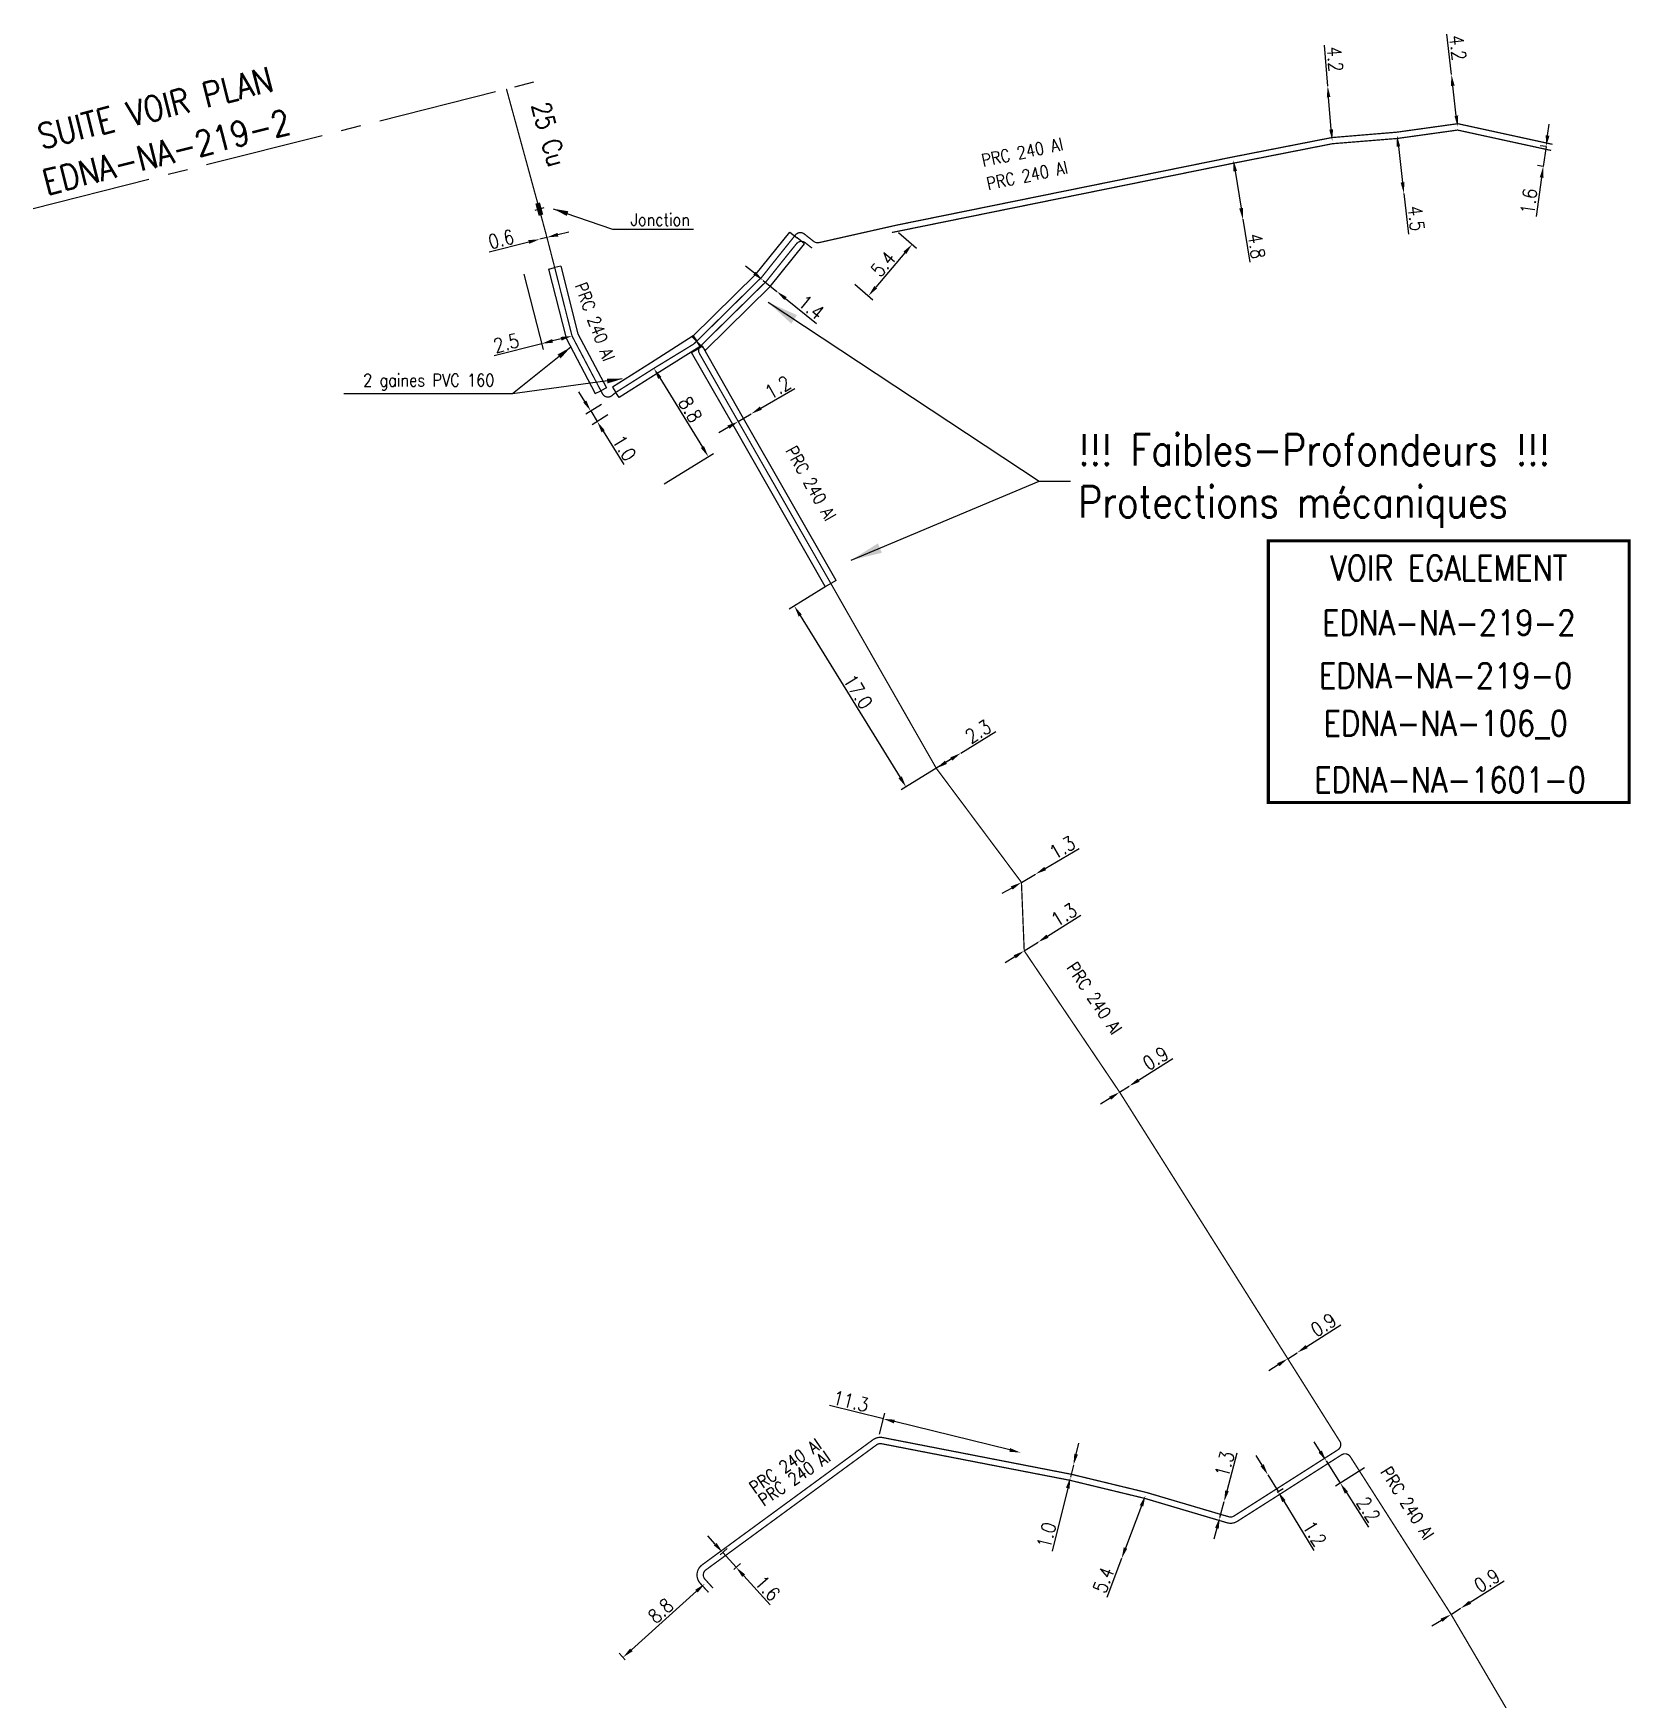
# Model space of a CAD drawing. Header units: millimetres. Extents: x 184513 to 185000, y 128010 to 129000.
# Drawn here: x 184687.2 to 184816, y 128228.6 to 128361.8 of the extents above; entities that cross this region are included whole.
import ezdxf
from ezdxf.enums import TextEntityAlignment as Align

# ---------------------------------------------------------------- set-up
doc = ezdxf.new("R2010")
doc.units = ezdxf.units.MM
doc.header["$PDMODE"] = 34
doc.linetypes.add('CENTER2', pattern=[28.575, 19.05, -3.175, 3.175, -3.175])
doc.layers.get('0').update_dxf_attribs({"linetype": 'CONTINUOUS'})
doc.layers.get('DEFPOINTS').update_dxf_attribs({"linetype": 'CONTINUOUS'})
for name, color, linetype in [('M_120', 5, 'M_ST_13'), ('M_300', 7, 'CONTINUOUS'), ('M_400', 7, 'CONTINUOUS'), ('M_420', 7, 'CONTINUOUS'), ('M_930', 7, 'CONTINUOUS')]:
    doc.layers.add(name, color=color, linetype=linetype)
doc.styles.get("Standard").update_dxf_attribs({"font": 'romans.shx', "width": 0.85})
doc.linetypes.add('M_ST_13', pattern='A,5,-0.3,["oo",Standard,S=1.5,R=0,X=0,Y=-0.5],-3', length=8.3)
doc.dimstyles.get("Standard").update_dxf_attribs({"dimtxt": 1.5, "dimasz": 1.2, "dimexe": 0.625, "dimexo": 0.625, "dimgap": 0.25, "dimtad": 1, "dimdec": 1, "dimzin": 0, "dimdsep": 46, "dimtxsty": 'Standard', "dimcen": -0.5, "dimadec": 0, "dimazin": 0, "dimtfac": 1, "dimtdec": 1, "dimtmove": 0, "dimatfit": 3, "dimfxl": 0, "dimtolj": 1, "dimtzin": 0, "dimarcsym": 0})

# ---------------------------------------------------------------- blocks, each defined once
blk = doc.blocks.new('*D66')
at = {"layer": 'DEFPOINTS', "color": 0, "linetype": 'Continuous', "transparency": 16777216}
for p in [(184800.53, 128235.43), (184801.29, 128235.91), (184801.29, 128235.91)]:
    blk.add_point(p, dxfattribs=at)
at = {"layer": 'M_120', "color": 0, "linetype": 'Continuous', "lineweight": -2, "transparency": 16777216}
for p, q in [((184802.05, 128236.39), (184804.78, 128238.12)), ((184799.76, 128234.95), (184799, 128234.48)), ((184800.53, 128235.43), (184801.29, 128235.91))]:
    blk.add_line(p, q, dxfattribs=at)
at = {"layer": 'M_120', "color": 0, "linetype": 'Continuous', "transparency": 16777216}
for points in [[(184801.97, 128236.52), (184802.13, 128236.27), (184801.29, 128235.91)], [(184799.68, 128235.08), (184799.84, 128234.83), (184800.53, 128235.43)]]:
    blk.add_solid(points, dxfattribs=at)
at = {"layer": 'M_120', "color": 0, "linetype": 'Continuous', "transparency": 16777216, "insert": (184803.4, 128238.13), "char_height": 1.125, "attachment_point": 5, "rotation": 32.2085}
blk.add_mtext('\\A1;0.9', dxfattribs=at)
blk = doc.blocks.new('*D67')
at = {"layer": 'DEFPOINTS', "color": 0, "linetype": 'Continuous', "transparency": 16777216}
for p in [(184790.55, 128247.69), (184794, 128247.4), (184791.68, 128245.92)]:
    blk.add_point(p, dxfattribs=at)
at = {"layer": 'M_120', "color": 0, "linetype": 'Continuous', "lineweight": -2, "transparency": 16777216}
for p, q in [((184790.07, 128248.45), (184789.59, 128249.21)), ((184790.55, 128247.69), (184791.68, 128245.92)), ((184793.6, 128247.15), (184791.29, 128245.67)), ((184792.17, 128245.17), (184793.93, 128242.4))]:
    blk.add_line(p, q, dxfattribs=at)
at = {"layer": 'M_120', "color": 0, "linetype": 'Continuous', "transparency": 16777216}
for points in [[(184790.2, 128248.53), (184789.94, 128248.37), (184790.55, 128247.69)], [(184792.29, 128245.25), (184792.04, 128245.08), (184791.68, 128245.92)]]:
    blk.add_solid(points, dxfattribs=at)
at = {"layer": 'M_120', "color": 0, "linetype": 'Continuous', "transparency": 16777216, "insert": (184793.92, 128243.81), "char_height": 1.125, "attachment_point": 5, "rotation": 302.5329}
blk.add_mtext('\\A1;2.2', dxfattribs=at)
blk = doc.blocks.new('*D68')
at = {"layer": 'DEFPOINTS', "color": 0, "linetype": 'Continuous', "transparency": 16777216}
for p in [(184788.23, 128256.35), (184788.23, 128256.35), (184787.48, 128255.87)]:
    blk.add_point(p, dxfattribs=at)
at = {"layer": 'M_120', "color": 0, "linetype": 'Continuous', "lineweight": -2, "transparency": 16777216}
for p, q in [((184788.99, 128256.84), (184791.72, 128258.58)), ((184787.48, 128255.87), (184788.23, 128256.35)), ((184786.72, 128255.39), (184785.96, 128254.9))]:
    blk.add_line(p, q, dxfattribs=at)
at = {"layer": 'M_120', "color": 0, "linetype": 'Continuous', "transparency": 16777216}
for points in [[(184788.91, 128256.96), (184789.07, 128256.71), (184788.23, 128256.35)], [(184786.64, 128255.51), (184786.8, 128255.26), (184787.48, 128255.87)]]:
    blk.add_solid(points, dxfattribs=at)
at = {"layer": 'M_120', "color": 0, "linetype": 'Continuous', "transparency": 16777216, "insert": (184790.33, 128258.58), "char_height": 1.125, "attachment_point": 5, "rotation": 32.5236}
blk.add_mtext('\\A1;0.9', dxfattribs=at)
blk = doc.blocks.new('*D69')
at = {"layer": 'DEFPOINTS', "color": 0, "linetype": 'Continuous', "transparency": 16777216}
for p in [(184774.8, 128277.66), (184774.8, 128277.66), (184774.04, 128277.18)]:
    blk.add_point(p, dxfattribs=at)
at = {"layer": 'M_120', "color": 0, "linetype": 'Continuous', "lineweight": -2, "transparency": 16777216}
for p, q in [((184775.56, 128278.14), (184778.29, 128279.86)), ((184774.04, 128277.18), (184774.8, 128277.66)), ((184773.28, 128276.69), (184772.52, 128276.21))]:
    blk.add_line(p, q, dxfattribs=at)
at = {"layer": 'M_120', "color": 0, "linetype": 'Continuous', "transparency": 16777216}
for points in [[(184775.48, 128278.26), (184775.64, 128278.01), (184774.8, 128277.66)], [(184773.2, 128276.82), (184773.36, 128276.57), (184774.04, 128277.18)]]:
    blk.add_solid(points, dxfattribs=at)
at = {"layer": 'M_120', "color": 0, "linetype": 'Continuous', "transparency": 16777216, "insert": (184776.91, 128279.88), "char_height": 1.125, "attachment_point": 5, "rotation": 32.3046}
blk.add_mtext('\\A1;0.9', dxfattribs=at)
blk = doc.blocks.new('*D70')
at = {"layer": 'DEFPOINTS', "color": 0, "linetype": 'Continuous', "transparency": 16777216}
for p in [(184766.42, 128288.48), (184767.52, 128289.17), (184767.52, 128289.17)]:
    blk.add_point(p, dxfattribs=at)
at = {"layer": 'M_120', "color": 0, "linetype": 'Continuous', "lineweight": -2, "transparency": 16777216}
for p, q in [((184768.28, 128289.65), (184770.94, 128291.32)), ((184766.42, 128288.48), (184767.52, 128289.17)), ((184765.66, 128288), (184764.89, 128287.52))]:
    blk.add_line(p, q, dxfattribs=at)
at = {"layer": 'M_120', "color": 0, "linetype": 'Continuous', "transparency": 16777216}
for points in [[(184768.2, 128289.78), (184768.36, 128289.52), (184767.52, 128289.17)], [(184765.58, 128288.13), (184765.74, 128287.87), (184766.42, 128288.48)]]:
    blk.add_solid(points, dxfattribs=at)
at = {"layer": 'M_120', "color": 0, "linetype": 'Continuous', "transparency": 16777216, "insert": (184769.59, 128291.36), "char_height": 1.125, "attachment_point": 5, "rotation": 32.1579}
blk.add_mtext('\\A1;1.3', dxfattribs=at)
blk = doc.blocks.new('*D71')
at = {"layer": 'DEFPOINTS', "color": 0, "linetype": 'Continuous', "transparency": 16777216}
for p in [(184766.19, 128293.95), (184767.32, 128294.61), (184767.32, 128294.61)]:
    blk.add_point(p, dxfattribs=at)
at = {"layer": 'M_120', "color": 0, "linetype": 'Continuous', "lineweight": -2, "transparency": 16777216}
for p, q in [((184768.09, 128295.06), (184770.81, 128296.65)), ((184765.42, 128293.5), (184764.64, 128293.05)), ((184766.19, 128293.95), (184767.32, 128294.61))]:
    blk.add_line(p, q, dxfattribs=at)
at = {"layer": 'M_120', "color": 0, "linetype": 'Continuous', "transparency": 16777216}
for points in [[(184768.02, 128295.19), (184768.17, 128294.93), (184767.32, 128294.61)], [(184765.34, 128293.63), (184765.49, 128293.37), (184766.19, 128293.95)]]:
    blk.add_solid(points, dxfattribs=at)
at = {"layer": 'M_120', "color": 0, "linetype": 'Continuous', "transparency": 16777216, "insert": (184769.46, 128296.73), "char_height": 1.125, "attachment_point": 5, "rotation": 30.2706}
blk.add_mtext('\\A1;1.3', dxfattribs=at)
blk = doc.blocks.new('*D72')
at = {"layer": 'DEFPOINTS', "color": 0, "linetype": 'Continuous', "transparency": 16777216}
for p in [(184761.35, 128304.29), (184761.35, 128304.29), (184759.39, 128303.07)]:
    blk.add_point(p, dxfattribs=at)
at = {"layer": 'M_120', "color": 0, "linetype": 'Continuous', "lineweight": -2, "transparency": 16777216}
for p, q in [((184761.35, 128304.29), (184764.14, 128306.01)), ((184760.16, 128303.55), (184760.58, 128303.81))]:
    blk.add_line(p, q, dxfattribs=at)
at = {"layer": 'M_120', "color": 0, "linetype": 'Continuous', "transparency": 16777216}
for points in [[(184760.51, 128303.94), (184760.66, 128303.68), (184761.35, 128304.29)], [(184760.08, 128303.68), (184760.24, 128303.42), (184759.39, 128303.07)]]:
    blk.add_solid(points, dxfattribs=at)
at = {"layer": 'M_120', "color": 0, "linetype": 'Continuous', "transparency": 16777216, "insert": (184762.73, 128306.02), "char_height": 1.125, "attachment_point": 5, "rotation": 31.7782}
blk.add_mtext('\\A1;2.3', dxfattribs=at)
blk = doc.blocks.new('*D74')
at = {"layer": 'DEFPOINTS', "color": 0, "linetype": 'Continuous', "transparency": 16777216}
for p in [(184727.69, 128345.37), (184727.69, 128345.37), (184728.27, 128345.52)]:
    blk.add_point(p, dxfattribs=at)
at = {"layer": 'M_120', "color": 0, "linetype": 'Continuous', "lineweight": -2, "transparency": 16777216}
for p, q in [((184728.27, 128345.52), (184727.69, 128345.37)), ((184729.15, 128345.74), (184730.02, 128345.96)), ((184726.82, 128345.15), (184723.64, 128344.35))]:
    blk.add_line(p, q, dxfattribs=at)
at = {"layer": 'M_120', "color": 0, "linetype": 'Continuous', "transparency": 16777216}
for points in [[(184726.78, 128345.3), (184726.86, 128345.01), (184727.69, 128345.37)], [(184729.11, 128345.88), (184729.18, 128345.59), (184728.27, 128345.52)]]:
    blk.add_solid(points, dxfattribs=at)
at = {"layer": 'M_120', "color": 0, "linetype": 'Continuous', "transparency": 16777216, "insert": (184724.61, 128345.37), "char_height": 1.125, "attachment_point": 5, "rotation": 14.1694}
blk.add_mtext('\\A1;0.6', dxfattribs=at)
blk = doc.blocks.new('*D75')
at = {"layer": 'DEFPOINTS', "color": 0, "linetype": 'Continuous', "transparency": 16777216}
for p in [(184733.02, 128332.41), (184732.29, 128330.79), (184733.55, 128331.56)]:
    blk.add_point(p, dxfattribs=at)
at = {"layer": 'M_120', "color": 0, "linetype": 'Continuous', "lineweight": -2, "transparency": 16777216}
for p, q in [((184731.29, 128332.41), (184730.82, 128333.17)), ((184732.63, 128332.17), (184731.37, 128331.39)), ((184731.77, 128331.64), (184732.29, 128330.79)), ((184733.15, 128331.32), (184731.89, 128330.54)), ((184732.76, 128330.02), (184734.41, 128327.35))]:
    blk.add_line(p, q, dxfattribs=at)
at = {"layer": 'M_120', "color": 0, "linetype": 'Continuous', "transparency": 16777216}
for points in [[(184731.42, 128332.48), (184731.17, 128332.33), (184731.77, 128331.64)], [(184732.89, 128330.1), (184732.63, 128329.94), (184732.29, 128330.79)]]:
    blk.add_solid(points, dxfattribs=at)
at = {"layer": 'M_120', "color": 0, "linetype": 'Continuous', "transparency": 16777216, "insert": (184734.46, 128328.69), "char_height": 1.125, "attachment_point": 5, "rotation": 301.6293}
blk.add_mtext('\\A1;1.0', dxfattribs=at)
blk = doc.blocks.new('*D76')
at = {"layer": 'DEFPOINTS', "color": 0, "linetype": 'Continuous', "transparency": 16777216}
for p in [(184736.82, 128335.05), (184741.17, 128327.99), (184737.24, 128325.57)]:
    blk.add_point(p, dxfattribs=at)
at = {"layer": 'M_120', "color": 0, "linetype": 'Continuous', "lineweight": -2, "transparency": 16777216}
for p, q in [((184737.29, 128334.29), (184740.69, 128328.76)), ((184737.64, 128325.82), (184741.57, 128328.24))]:
    blk.add_line(p, q, dxfattribs=at)
at = {"layer": 'M_120', "color": 0, "linetype": 'Continuous', "transparency": 16777216}
for points in [[(184737.42, 128334.36), (184737.16, 128334.21), (184736.82, 128335.05)], [(184740.82, 128328.84), (184740.57, 128328.68), (184741.17, 128327.99)]]:
    blk.add_solid(points, dxfattribs=at)
at = {"layer": 'M_120', "color": 0, "linetype": 'Continuous', "transparency": 16777216, "insert": (184739.73, 128331.75), "char_height": 1.125, "attachment_point": 5, "rotation": 301.6293}
blk.add_mtext('\\A1;8.8', dxfattribs=at)
blk = doc.blocks.new('*D77')
at = {"layer": 'DEFPOINTS', "color": 0, "linetype": 'Continuous', "transparency": 16777216}
for p in [(184745.55, 128342.08), (184746.64, 128341.2), (184746.64, 128341.2)]:
    blk.add_point(p, dxfattribs=at)
at = {"layer": 'M_120', "color": 0, "linetype": 'Continuous', "lineweight": -2, "transparency": 16777216}
for p, q in [((184744.85, 128342.65), (184744.15, 128343.22)), ((184745.55, 128342.08), (184746.64, 128341.2)), ((184747.33, 128340.63), (184749.81, 128338.63))]:
    blk.add_line(p, q, dxfattribs=at)
at = {"layer": 'M_120', "color": 0, "linetype": 'Continuous', "transparency": 16777216}
for points in [[(184744.95, 128342.77), (184744.76, 128342.54), (184745.55, 128342.08)], [(184747.43, 128340.75), (184747.24, 128340.52), (184746.64, 128341.2)]]:
    blk.add_solid(points, dxfattribs=at)
at = {"layer": 'M_120', "color": 0, "linetype": 'Continuous', "transparency": 16777216, "insert": (184749.39, 128339.93), "char_height": 1.125, "attachment_point": 5, "rotation": 320.9244}
blk.add_mtext('\\A1;1.4', dxfattribs=at)
blk = doc.blocks.new('*D78')
at = {"layer": 'DEFPOINTS', "color": 0, "linetype": 'Continuous', "transparency": 16777216}
for p in [(184726.31, 128343.04), (184730.28, 128337.64), (184727.85, 128337.02)]:
    blk.add_point(p, dxfattribs=at)
at = {"layer": 'M_120', "color": 0, "linetype": 'Continuous', "lineweight": -2, "transparency": 16777216}
for p, q in [((184726.42, 128342.58), (184727.97, 128336.56)), ((184729.4, 128337.42), (184728.72, 128337.24)), ((184727.85, 128337.02), (184724.05, 128336.05))]:
    blk.add_line(p, q, dxfattribs=at)
at = {"layer": 'M_120', "color": 0, "linetype": 'Continuous', "transparency": 16777216}
for points in [[(184728.68, 128337.39), (184728.76, 128337.1), (184727.85, 128337.02)], [(184729.37, 128337.56), (184729.44, 128337.27), (184730.28, 128337.64)]]:
    blk.add_solid(points, dxfattribs=at)
at = {"layer": 'M_120', "color": 0, "linetype": 'Continuous', "transparency": 16777216, "insert": (184725.02, 128337.07), "char_height": 1.125, "attachment_point": 5, "rotation": 14.3702}
blk.add_mtext('\\A1;2.5', dxfattribs=at)
blk = doc.blocks.new('*D79')
at = {"layer": 'DEFPOINTS', "color": 0, "linetype": 'Continuous', "transparency": 16777216}
for p in [(184750.96, 128317.85), (184761.35, 128304.29), (184756.97, 128301.58)]:
    blk.add_point(p, dxfattribs=at)
at = {"layer": 'M_120', "color": 0, "linetype": 'Continuous', "lineweight": -2, "transparency": 16777216}
for p, q in [((184750.56, 128317.6), (184747.64, 128315.8)), ((184748.51, 128315.28), (184756.5, 128302.35)), ((184760.95, 128304.04), (184756.57, 128301.34))]:
    blk.add_line(p, q, dxfattribs=at)
at = {"layer": 'M_120', "color": 0, "linetype": 'Continuous', "transparency": 16777216}
for points in [[(184748.64, 128315.36), (184748.39, 128315.2), (184748.04, 128316.05)], [(184756.63, 128302.43), (184756.37, 128302.27), (184756.97, 128301.58)]]:
    blk.add_solid(points, dxfattribs=at)
at = {"layer": 'M_120', "color": 0, "linetype": 'Continuous', "transparency": 16777216, "insert": (184753.14, 128309.21), "char_height": 1.125, "attachment_point": 5, "rotation": 301.6856}
blk.add_mtext('\\A1;17.0', dxfattribs=at)
blk = doc.blocks.new('*D80')
at = {"layer": 'DEFPOINTS', "color": 0, "linetype": 'Continuous', "transparency": 16777216}
for p in [(184782.39, 128244.44), (184782.39, 128244.44), (184782.05, 128243.18)]:
    blk.add_point(p, dxfattribs=at)
at = {"layer": 'M_120', "color": 0, "linetype": 'Continuous', "lineweight": -2, "transparency": 16777216}
for p, q in [((184782.63, 128245.3), (184783.44, 128248.34)), ((184782.05, 128243.18), (184782.39, 128244.44)), ((184781.82, 128242.31), (184781.58, 128241.44))]:
    blk.add_line(p, q, dxfattribs=at)
at = {"layer": 'M_120', "color": 0, "linetype": 'Continuous', "transparency": 16777216}
for points in [[(184782.48, 128245.34), (184782.77, 128245.27), (184782.39, 128244.44)], [(184781.67, 128242.35), (184781.96, 128242.27), (184782.05, 128243.18)]]:
    blk.add_solid(points, dxfattribs=at)
at = {"layer": 'M_120', "color": 0, "linetype": 'Continuous', "transparency": 16777216, "insert": (184782.43, 128247.45), "char_height": 1.125, "attachment_point": 5, "rotation": 74.8894}
blk.add_mtext('\\A1;1.3', dxfattribs=at)
blk = doc.blocks.new('*D81')
at = {"layer": 'DEFPOINTS', "color": 0, "linetype": 'Continuous', "transparency": 16777216}
for p in [(184785.89, 128246.58), (184785.89, 128246.58), (184786.22, 128244.95)]:
    blk.add_point(p, dxfattribs=at)
at = {"layer": 'M_120', "color": 0, "linetype": 'Continuous', "lineweight": -2, "transparency": 16777216}
for p, q in [((184785.43, 128247.35), (184784.96, 128248.12)), ((184785.89, 128246.58), (184786.7, 128245.25)), ((184786.62, 128245.2), (184787.11, 128245.49)), ((184787.17, 128244.48), (184789.56, 128240.54))]:
    blk.add_line(p, q, dxfattribs=at)
at = {"layer": 'M_120', "color": 0, "linetype": 'Continuous', "transparency": 16777216}
for points in [[(184785.56, 128247.43), (184785.3, 128247.27), (184785.89, 128246.58)], [(184787.3, 128244.56), (184787.04, 128244.4), (184786.7, 128245.25)]]:
    blk.add_solid(points, dxfattribs=at)
at = {"layer": 'M_120', "color": 0, "linetype": 'Continuous', "transparency": 16777216, "insert": (184789.62, 128241.89), "char_height": 1.125, "attachment_point": 5, "rotation": 301.2368}
blk.add_mtext('\\A1;1.2', dxfattribs=at)
blk = doc.blocks.new('*D82')
at = {"layer": 'DEFPOINTS', "color": 0, "linetype": 'Continuous', "transparency": 16777216}
for p in [(184776.11, 128244.94), (184774.2, 128239.89), (184774.2, 128239.89)]:
    blk.add_point(p, dxfattribs=at)
at = {"layer": 'M_120', "color": 0, "linetype": 'Continuous', "lineweight": -2, "transparency": 16777216}
for p, q in [((184775.79, 128244.1), (184774.51, 128240.73)), ((184774.2, 128239.89), (184773.02, 128236.78))]:
    blk.add_line(p, q, dxfattribs=at)
at = {"layer": 'M_120', "color": 0, "linetype": 'Continuous', "transparency": 16777216}
for points in [[(184775.65, 128244.15), (184775.93, 128244.05), (184776.11, 128244.94)], [(184774.37, 128240.78), (184774.65, 128240.68), (184774.2, 128239.89)]]:
    blk.add_solid(points, dxfattribs=at)
at = {"layer": 'M_120', "color": 0, "linetype": 'Continuous', "transparency": 16777216, "insert": (184772.75, 128238.18), "char_height": 1.125, "attachment_point": 5, "rotation": 69.2943}
blk.add_mtext('\\A1;5.4', dxfattribs=at)
blk = doc.blocks.new('*D83')
at = {"layer": 'DEFPOINTS', "color": 0, "linetype": 'Continuous', "transparency": 16777216}
for p in [(184770.35, 128247.36), (184770.35, 128247.36), (184770.11, 128246.39)]:
    blk.add_point(p, dxfattribs=at)
at = {"layer": 'M_120', "color": 0, "linetype": 'Continuous', "lineweight": -2, "transparency": 16777216}
for p, q in [((184770.56, 128248.23), (184770.78, 128249.11)), ((184770.35, 128247.36), (184770.11, 128246.39)), ((184769.9, 128245.52), (184768.66, 128240.49))]:
    blk.add_line(p, q, dxfattribs=at)
at = {"layer": 'M_120', "color": 0, "linetype": 'Continuous', "transparency": 16777216}
for points in [[(184770.42, 128248.27), (184770.71, 128248.2), (184770.35, 128247.36)], [(184769.75, 128245.55), (184770.04, 128245.48), (184770.11, 128246.39)]]:
    blk.add_solid(points, dxfattribs=at)
at = {"layer": 'M_120', "color": 0, "linetype": 'Continuous', "transparency": 16777216, "insert": (184768.2, 128241.76), "char_height": 1.125, "attachment_point": 5, "rotation": 76.1674}
blk.add_mtext('\\A1;1.0', dxfattribs=at)
blk = doc.blocks.new('*D84')
at = {"layer": 'DEFPOINTS', "color": 0, "linetype": 'Continuous', "transparency": 16777216}
for p in [(184754.75, 128249.38), (184766.13, 128248.36), (184766.13, 128248.36)]:
    blk.add_point(p, dxfattribs=at)
at = {"layer": 'M_120', "color": 0, "linetype": 'Continuous', "lineweight": -2, "transparency": 16777216}
for p, q in [((184755.16, 128251.06), (184750.85, 128252.12)), ((184754.86, 128249.84), (184755.27, 128251.52)), ((184765.26, 128248.57), (184756.04, 128250.84))]:
    blk.add_line(p, q, dxfattribs=at)
at = {"layer": 'M_120', "color": 0, "linetype": 'Continuous', "transparency": 16777216}
for points in [[(184756.07, 128250.99), (184756, 128250.7), (184755.16, 128251.06)], [(184765.29, 128248.72), (184765.22, 128248.43), (184766.13, 128248.36)]]:
    blk.add_solid(points, dxfattribs=at)
at = {"layer": 'M_120', "color": 0, "linetype": 'Continuous', "transparency": 16777216, "insert": (184752.56, 128252.47), "char_height": 1.125, "attachment_point": 5, "rotation": 346.1518}
blk.add_mtext('\\A1;11.3', dxfattribs=at)
blk = doc.blocks.new('*D85')
at = {"layer": 'DEFPOINTS', "color": 0, "linetype": 'Continuous', "transparency": 16777216}
for p in [(184740.89, 128237.88), (184734.35, 128231.99), (184734.83, 128231.46)]:
    blk.add_point(p, dxfattribs=at)
at = {"layer": 'M_120', "color": 0, "linetype": 'Continuous', "lineweight": -2, "transparency": 16777216}
for p, q in [((184740.22, 128237.28), (184735.02, 128232.59)), ((184734.52, 128231.8), (184734.04, 128232.33))]:
    blk.add_line(p, q, dxfattribs=at)
at = {"layer": 'M_120', "color": 0, "linetype": 'Continuous', "transparency": 16777216}
for points in [[(184740.12, 128237.39), (184740.32, 128237.17), (184740.89, 128237.88)], [(184734.92, 128232.7), (184735.12, 128232.48), (184734.35, 128231.99)]]:
    blk.add_solid(points, dxfattribs=at)
at = {"layer": 'M_120', "color": 0, "linetype": 'Continuous', "transparency": 16777216, "insert": (184737.36, 128235.71), "char_height": 1.125, "attachment_point": 5, "rotation": 42.067}
blk.add_mtext('\\A1;8.8', dxfattribs=at)
blk = doc.blocks.new('*D86')
at = {"layer": 'DEFPOINTS', "color": 0, "linetype": 'Continuous', "transparency": 16777216}
for p in [(184800.56, 128358.53), (184800.56, 128358.53), (184801.06, 128354.36)]:
    blk.add_point(p, dxfattribs=at)
at = {"layer": 'M_120', "color": 0, "linetype": 'Continuous', "lineweight": -2, "transparency": 16777216}
for p, q in [((184800.56, 128358.53), (184800.18, 128361.78)), ((184800.95, 128355.25), (184800.67, 128357.63))]:
    blk.add_line(p, q, dxfattribs=at)
at = {"layer": 'M_120', "color": 0, "linetype": 'Continuous', "transparency": 16777216}
for points in [[(184800.82, 128357.65), (184800.52, 128357.62), (184800.56, 128358.53)], [(184801.1, 128355.27), (184800.8, 128355.23), (184801.06, 128354.36)]]:
    blk.add_solid(points, dxfattribs=at)
at = {"layer": 'M_120', "color": 0, "linetype": 'Continuous', "transparency": 16777216, "insert": (184801.06, 128360.69), "char_height": 1.125, "attachment_point": 5, "rotation": 276.7343}
blk.add_mtext('\\A1;4.2', dxfattribs=at)
blk = doc.blocks.new('*D87')
at = {"layer": 'DEFPOINTS', "color": 0, "linetype": 'Continuous', "transparency": 16777216}
for p in [(184796.21, 128353.68), (184796.76, 128349.03), (184796.76, 128349.03)]:
    blk.add_point(p, dxfattribs=at)
at = {"layer": 'M_120', "color": 0, "linetype": 'Continuous', "lineweight": -2, "transparency": 16777216}
for p, q in [((184796.32, 128352.79), (184796.65, 128349.92)), ((184796.76, 128349.03), (184797.14, 128345.77))]:
    blk.add_line(p, q, dxfattribs=at)
at = {"layer": 'M_120', "color": 0, "linetype": 'Continuous', "transparency": 16777216}
for points in [[(184796.46, 128352.8), (184796.17, 128352.77), (184796.21, 128353.68)], [(184796.8, 128349.94), (184796.5, 128349.9), (184796.76, 128349.03)]]:
    blk.add_solid(points, dxfattribs=at)
at = {"layer": 'M_120', "color": 0, "linetype": 'Continuous', "transparency": 16777216, "insert": (184797.75, 128347.04), "char_height": 1.125, "attachment_point": 5, "rotation": 276.7343}
blk.add_mtext('\\A1;4.5', dxfattribs=at)
blk = doc.blocks.new('*D88')
at = {"layer": 'DEFPOINTS', "color": 0, "linetype": 'Continuous', "transparency": 16777216}
for p in [(184783.13, 128351.7), (184783.89, 128346.97), (184783.89, 128346.97)]:
    blk.add_point(p, dxfattribs=at)
at = {"layer": 'M_120', "color": 0, "linetype": 'Continuous', "lineweight": -2, "transparency": 16777216}
for p, q in [((184783.27, 128350.82), (184783.75, 128347.85)), ((184783.89, 128346.97), (184784.44, 128343.53))]:
    blk.add_line(p, q, dxfattribs=at)
at = {"layer": 'M_120', "color": 0, "linetype": 'Continuous', "transparency": 16777216}
for points in [[(184783.42, 128350.84), (184783.13, 128350.79), (184783.13, 128351.7)], [(184783.9, 128347.88), (184783.6, 128347.83), (184783.89, 128346.97)]]:
    blk.add_solid(points, dxfattribs=at)
at = {"layer": 'M_120', "color": 0, "linetype": 'Continuous', "transparency": 16777216, "insert": (184784.99, 128344.82), "char_height": 1.125, "attachment_point": 5, "rotation": 279.1074}
blk.add_mtext('\\A1;4.8', dxfattribs=at)
blk = doc.blocks.new('*D89')
at = {"layer": 'DEFPOINTS', "color": 0, "linetype": 'Continuous', "transparency": 16777216}
for p in [(184790.67, 128357.62), (184790.67, 128357.62), (184791.03, 128353.25)]:
    blk.add_point(p, dxfattribs=at)
at = {"layer": 'M_120', "color": 0, "linetype": 'Continuous', "lineweight": -2, "transparency": 16777216}
for p, q in [((184790.67, 128357.62), (184790.41, 128360.89)), ((184790.95, 128354.15), (184790.74, 128356.73))]:
    blk.add_line(p, q, dxfattribs=at)
at = {"layer": 'M_120', "color": 0, "linetype": 'Continuous', "transparency": 16777216}
for points in [[(184790.89, 128356.74), (184790.6, 128356.72), (184790.67, 128357.62)], [(184791.1, 128354.16), (184790.8, 128354.14), (184791.03, 128353.25)]]:
    blk.add_solid(points, dxfattribs=at)
at = {"layer": 'M_120', "color": 0, "linetype": 'Continuous', "transparency": 16777216, "insert": (184791.25, 128359.77), "char_height": 1.125, "attachment_point": 5, "rotation": 274.6408}
blk.add_mtext('\\A1;4.2', dxfattribs=at)
blk = doc.blocks.new('*D90')
at = {"layer": 'DEFPOINTS', "color": 0, "linetype": 'Continuous', "transparency": 16777216}
for p in [(184808.59, 128352.72), (184807.9, 128351.2), (184808.36, 128351.13)]:
    blk.add_point(p, dxfattribs=at)
at = {"layer": 'M_120', "color": 0, "linetype": 'Continuous', "lineweight": -2, "transparency": 16777216}
for p, q in [((184808.25, 128353.67), (184808.38, 128354.56)), ((184808.12, 128352.78), (184807.66, 128352.85)), ((184808.12, 128352.78), (184807.9, 128351.2)), ((184807.9, 128351.2), (184807.43, 128351.26)), ((184807.77, 128350.31), (184807.33, 128347.2))]:
    blk.add_line(p, q, dxfattribs=at)
at = {"layer": 'M_120', "color": 0, "linetype": 'Continuous', "transparency": 16777216}
for points in [[(184808.1, 128353.69), (184808.4, 128353.65), (184808.12, 128352.78)], [(184807.62, 128350.33), (184807.92, 128350.29), (184807.9, 128351.2)]]:
    blk.add_solid(points, dxfattribs=at)
at = {"layer": 'M_120', "color": 0, "linetype": 'Continuous', "transparency": 16777216, "insert": (184806.74, 128348.41), "char_height": 1.125, "attachment_point": 5, "rotation": 81.9063}
blk.add_mtext('\\A1;1.6', dxfattribs=at)
blk = doc.blocks.new('*D91')
at = {"layer": 'DEFPOINTS', "color": 0, "linetype": 'Continuous', "transparency": 16777216}
for p in [(184756, 128346.2), (184752.52, 128342.08), (184753.97, 128340.85)]:
    blk.add_point(p, dxfattribs=at)
at = {"layer": 'M_120', "color": 0, "linetype": 'Continuous', "lineweight": -2, "transparency": 16777216}
for p, q in [((184756.36, 128345.9), (184757.81, 128344.67)), ((184756.88, 128344.28), (184754.55, 128341.53)), ((184752.87, 128341.77), (184754.33, 128340.54))]:
    blk.add_line(p, q, dxfattribs=at)
at = {"layer": 'M_120', "color": 0, "linetype": 'Continuous', "transparency": 16777216}
for points in [[(184756.76, 128344.38), (184756.99, 128344.19), (184757.46, 128344.97)], [(184754.44, 128341.63), (184754.66, 128341.44), (184753.97, 128340.85)]]:
    blk.add_solid(points, dxfattribs=at)
at = {"layer": 'M_120', "color": 0, "linetype": 'Continuous', "transparency": 16777216, "insert": (184755.14, 128343.39), "char_height": 1.125, "attachment_point": 5, "rotation": 49.762}
blk.add_mtext('\\A1;5.4', dxfattribs=at)
blk = doc.blocks.new('*D92')
at = {"layer": 'DEFPOINTS', "color": 0, "linetype": 'Continuous', "transparency": 16777216}
for p in [(184741.78, 128239.88), (184743.39, 128239.19), (184742.85, 128238.69)]:
    blk.add_point(p, dxfattribs=at)
at = {"layer": 'M_120', "color": 0, "linetype": 'Continuous', "lineweight": -2, "transparency": 16777216}
for p, q in [((184741.72, 128241.04), (184741.12, 128241.71)), ((184742.12, 128240.19), (184742.67, 128240.69)), ((184742.32, 128240.37), (184743.39, 128239.19)), ((184743.2, 128239.01), (184743.74, 128239.5)), ((184744, 128238.52), (184746.1, 128236.18))]:
    blk.add_line(p, q, dxfattribs=at)
at = {"layer": 'M_120', "color": 0, "linetype": 'Continuous', "transparency": 16777216}
for points in [[(184741.83, 128241.14), (184741.61, 128240.94), (184742.32, 128240.37)], [(184744.11, 128238.62), (184743.88, 128238.42), (184743.39, 128239.19)]]:
    blk.add_solid(points, dxfattribs=at)
at = {"layer": 'M_120', "color": 0, "linetype": 'Continuous', "transparency": 16777216, "insert": (184745.91, 128237.52), "char_height": 1.125, "attachment_point": 5, "rotation": 312.067}
blk.add_mtext('\\A1;1.6', dxfattribs=at)
blk = doc.blocks.new('*D93')
at = {"layer": 'DEFPOINTS', "color": 0, "linetype": 'Continuous', "transparency": 16777216}
for p in [(184743.56, 128330.8), (184744.59, 128331.41), (184744.59, 128331.41)]:
    blk.add_point(p, dxfattribs=at)
at = {"layer": 'M_120', "color": 0, "linetype": 'Continuous', "lineweight": -2, "transparency": 16777216}
for p, q in [((184745.37, 128331.87), (184748.08, 128333.45)), ((184743.56, 128330.8), (184744.59, 128331.41)), ((184742.78, 128330.35), (184742, 128329.89))]:
    blk.add_line(p, q, dxfattribs=at)
at = {"layer": 'M_120', "color": 0, "linetype": 'Continuous', "transparency": 16777216}
for points in [[(184742.7, 128330.48), (184742.86, 128330.22), (184743.56, 128330.8)], [(184745.29, 128332), (184745.44, 128331.74), (184744.59, 128331.41)]]:
    blk.add_solid(points, dxfattribs=at)
at = {"layer": 'M_120', "color": 0, "linetype": 'Continuous', "transparency": 16777216, "insert": (184746.73, 128333.53), "char_height": 1.125, "attachment_point": 5, "rotation": 30.3562}
blk.add_mtext('\\A1;1.2', dxfattribs=at)
blk = doc.blocks.new('M_300_04')
at = {"color": 0, "linetype": 'Continuous'}
blk.add_line((0, 0.38), (0, -0.38), dxfattribs=at)
blk.add_solid([(-0.5, 0.19), (-0.5, -0.19), (0.5, 0.19), (0.5, -0.19)], dxfattribs=at)
at = {"color": 0, "linetype": 'Continuous', "width": 0.75, "flags": 3}
for tag, p in [('DEF_LEG', (0, -5)), ('DEF_COUP', (0.02, -7)), ('DEF_TYPE', (0, -9))]:
    blk.add_attdef(tag, text='', height=1.2, dxfattribs=at).set_placement(p, align=Align.MIDDLE)

msp = doc.modelspace()

# ---------------------------------------------------------------- linework, layer by layer
at = {"layer": 'M_120', "const_width": 0.1}
for points in [[(184808.64, 128352.96), (184801.07, 128354.61), (184796.18, 128353.93), (184791, 128353.5), (184783.09, 128351.95), (184756.27, 128346.51), (184750.01, 128345.1, -0.226653), (184749.59, 128345.2), (184748.84, 128345.79, 0.413036), (184748.14, 128345.72), (184748.07, 128345.64), (184745.42, 128342.32, -0.066491), (184745.32, 128342.23), (184740.24, 128337.22), (184740.04, 128337.03, -0.057961), (184739.95, 128336.96), (184736.82, 128335.05), (184733.78, 128333.13), (184733.5, 128332.9, -0.506301), (184732.71, 128333.02), (184732.58, 128333.26), (184730.3, 128337.59, -0.059442), (184730.26, 128337.7), (184728.89, 128343.11), (184728.27, 128345.52), (184727.66, 128347.78), (184725.03, 128357.4)], [(184741.18, 128237.19), (184740.52, 128237.91, -0.444441), (184740.68, 128239.39), (184754.33, 128249.39, -0.209047), (184755.12, 128249.56), (184770.17, 128246.63), (184776.16, 128245.18), (184782.12, 128243.42), (184782.77, 128243.23, 0.217198), (184783.18, 128243.29), (184786.1, 128245.15), (184791.48, 128248.58, 0.412719), (184791.64, 128249.27), (184791.29, 128249.82), (184787.48, 128255.87), (184774.04, 128277.18), (184766.5, 128288.36, -0.138939), (184766.41, 128288.62), (184766.2, 128293.8, 0.15104), (184766.1, 128294.08), (184759.39, 128303.07), (184750.96, 128317.85), (184743.56, 128330.8), (184740.46, 128336.23, -0.340542), (184740.54, 128336.83), (184745.61, 128341.82, 0.066538), (184745.8, 128342), (184748.21, 128345.01, -0.412984), (184748.92, 128345.09), (184749.46, 128344.66)], [(184741.55, 128237.52), (184740.9, 128238.24, -0.444441), (184740.97, 128238.98), (184754.63, 128248.99, -0.209064), (184755.02, 128249.07), (184770.05, 128246.15), (184776.05, 128244.7), (184781.99, 128242.94), (184782.63, 128242.75, 0.217193), (184783.45, 128242.87), (184786.36, 128244.72), (184791.79, 128248.19, -0.414054), (184792.48, 128248.03), (184800.53, 128235.43), (184808.59, 128221.7), (184812.73, 128216.11), (184815.35, 128212.23), (184815.35, 128212.23), (184815.85, 128211.59, -0.325433), (184815.87, 128211), (184813.04, 128206.84), (184802.35, 128191.16)]]:
    msp.add_lwpolyline(points, format="xyb", dxfattribs=at)
msp.add_lwpolyline([(184755.84, 128345.91), (184783.18, 128351.46), (184791.06, 128353.01), (184796.24, 128353.43), (184801.05, 128354.1), (184808.53, 128352.47)], dxfattribs=at)
at = {"layer": 'M_400', "color": 7, "linetype": 'CONTINUOUS'}
for p, q in [((184728.4, 128342.98), (184728.89, 128343.11)), ((184728.4, 128342.98), (184729.81, 128337.46)), ((184729.37, 128343.23), (184728.89, 128343.11)), ((184729.37, 128343.23), (184730.75, 128337.82)), ((184729.81, 128337.46), (184732.13, 128333.03)), ((184730.75, 128337.82), (184733.02, 128333.5)), ((184739.97, 128337.64), (184736.55, 128335.47)), ((184739.97, 128337.64), (184740.24, 128337.22)), ((184740.51, 128336.8), (184737.08, 128334.63)), ((184740.51, 128336.8), (184740.24, 128337.22)), ((184736.55, 128335.47), (184733.51, 128333.55)), ((184733.02, 128333.5), (184732.58, 128333.26)), ((184733.51, 128333.55), (184733.78, 128333.13)), ((184737.08, 128334.63), (184734.04, 128332.71)), ((184732.13, 128333.03), (184732.58, 128333.26)), ((184734.04, 128332.71), (184733.78, 128333.13))]:
    msp.add_line(p, q, dxfattribs=at)
at = {"layer": 'M_420', "color": 7, "linetype": 'CONTINUOUS'}
for p, q in [((184745, 128342.61), (184747.68, 128345.95)), ((184747.68, 128345.95), (184748.27, 128345.48)), ((184748.85, 128345.01), (184748.27, 128345.48)), ((184746.12, 128341.6), (184748.85, 128345.01)), ((184739.89, 128337.58), (184745, 128342.61)), ((184740.94, 128336.51), (184746.12, 128341.6)), ((184739.89, 128337.58), (184740.41, 128337.04)), ((184739.83, 128336.32), (184740.27, 128336.56)), ((184743.12, 128330.56), (184739.83, 128336.32)), ((184740.7, 128336.81), (184740.27, 128336.56)), ((184740.94, 128336.51), (184740.41, 128337.04)), ((184743.99, 128331.05), (184740.7, 128336.81)), ((184751.39, 128318.1), (184743.99, 128331.05)), ((184750.52, 128317.6), (184743.12, 128330.56)), ((184750.52, 128317.6), (184750.96, 128317.85)), ((184751.39, 128318.1), (184750.96, 128317.85))]:
    msp.add_line(p, q, dxfattribs=at)
at = {"layer": 'M_930', "linetype": 'CENTER2', "ltscale": 0.5, "flags": 128}
msp.add_lwpolyline([(184687.22, 128347.84), (184725.03, 128357.4), (184727.92, 128358.13)], dxfattribs=at)
at = {"layer": 'M_930', "const_width": 0.25}
msp.add_lwpolyline([(184785.93, 128321.26), (184814.77, 128321.26), (184814.77, 128300.33), (184785.93, 128300.33)], close=True, dxfattribs=at)

# ---------------------------------------------------------------- block references
at = {"layer": 'M_300', "rotation": 285.2592063206453}
msp.add_blockref('M_300_04', (184727.66, 128347.78), dxfattribs=at)

# ---------------------------------------------------------------- texts
at = {"layer": 'M_120', "width": 0.85}
for s, height, rotation, p in [('25 Cu', 1.5, 285.2592, (184728.43, 128353.76)), ('PRC 240 Al', 1, 11.8861, (184766.25, 128352.33)), ('PRC 240 Al', 1, 11.8861, (184766.64, 128350.47)), ('PRC 240 Al', 1, 290.5796, (184732.09, 128338.77)), ('PRC 240 Al', 1, 299.7327, (184749.36, 128325.85)), ('PRC 240 Al', 1, 303.9859, (184772.03, 128284.67)), ('PRC 240 Al', 1, 34.5157, (184747.32, 128247.3)), ('PRC 240 Al', 1, 34.5157, (184748.03, 128246.31)), ('PRC 240 Al', 1, 302.563, (184797.04, 128244.31))]:
    msp.add_text(s, height=height, rotation=rotation, dxfattribs=at).set_placement(p, align=Align.MIDDLE)
at = {"layer": 'M_300', "linetype": 'Continuous', "insert": (184734.96, 128346.94), "char_height": 1, "attachment_point": 4}
msp.add_mtext('Jonction', dxfattribs=at)
at = {"layer": 'M_400', "insert": (184724.07, 128333.94), "char_height": 1, "attachment_point": 6}
msp.add_mtext('2 gaines PVC 160 ', dxfattribs=at)
at = {"layer": 'M_420', "insert": (184770.74, 128326.04), "char_height": 2.5, "attachment_point": 4}
msp.add_mtext('!!! Faibles-Profondeurs !!!\\PProtections mécaniques', dxfattribs=at)
at = {"layer": 'M_930', "width": 0.85}
for s, p in [('SUITE VOIR PLAN', (184697.21, 128354.91)), ('EDNA-NA-219-2', (184698.1, 128351.38))]:
    msp.add_text(s, height=2, rotation=14.1694, dxfattribs=at).set_placement(p, align=Align.CENTER)
for s, p in [('VOIR EGALEMENT', (184800.35, 128318.09)), ('EDNA-NA-219-2', (184800.35, 128313.72)), ('EDNA-NA-219-0', (184800.1, 128309.49)), ('EDNA-NA-106_0', (184800.11, 128305.68)), ('EDNA-NA-1601-0', (184800.45, 128301.15))]:
    msp.add_text(s, height=2, dxfattribs=at).set_placement(p, align=Align.CENTER)

# ---------------------------------------------------------------- dimensions: what is measured, and where the dimension line sits
at = {"layer": 'M_120', "linetype": 'Continuous'}
for base, p1, p2, angle, picture, middle in [((184800.56, 128358.53), (184801.06, 128354.36), (184800.56, 128358.53), 276.7343, '*D86', (184800.32, 128360.6)), ((184807.9, 128351.2), (184808.59, 128352.72), (184808.36, 128351.13), 81.9063, '*D90', (184807.49, 128348.31)), ((184783.89, 128346.97), (184783.13, 128351.7), (184783.89, 128346.97), 99.1074, '*D88', (184784.25, 128344.71)), ((184727.69, 128345.37), (184728.27, 128345.52), (184727.69, 128345.37), 14.1694, '*D74', (184724.79, 128344.64)), ((184753.97, 128340.85), (184756, 128346.2), (184752.52, 128342.08), 49.762, '*D91', (184755.71, 128342.91)), ((184727.85, 128337.02), (184730.28, 128337.64), (184726.31, 128343.04), 14.3702, '*D78', (184725.2, 128336.34)), ((184746.64, 128341.2), (184745.55, 128342.08), (184746.64, 128341.2), 140.9244, '*D77', (184748.92, 128339.35)), ((184744.59, 128331.41), (184743.56, 128330.8), (184744.59, 128331.41), 210.3562, '*D93', (184747.11, 128332.89)), ((184732.29, 128330.79), (184733.02, 128332.41), (184733.55, 128331.56), 121.6293, '*D75', (184733.82, 128328.3)), ((184756.97, 128301.58), (184750.96, 128317.85), (184761.35, 128304.29), 121.6856, '*D79', (184752.51, 128308.82)), ((184761.35, 128304.29), (184759.39, 128303.07), (184761.35, 128304.29), 211.7782, '*D72', (184763.13, 128305.39)), ((184767.32, 128294.61), (184766.19, 128293.95), (184767.32, 128294.61), 210.2706, '*D71', (184769.84, 128296.08)), ((184767.52, 128289.17), (184766.42, 128288.48), (184767.52, 128289.17), 212.1579, '*D70', (184769.99, 128290.73)), ((184774.8, 128277.66), (184774.04, 128277.18), (184774.8, 128277.66), 212.3046, '*D69', (184777.31, 128279.24)), ((184788.23, 128256.35), (184787.48, 128255.87), (184788.23, 128256.35), 212.5236, '*D68', (184790.74, 128257.95)), ((184766.13, 128248.36), (184754.75, 128249.38), (184766.13, 128248.36), 166.1518, '*D84', (184752.38, 128251.75)), ((184770.35, 128247.36), (184770.11, 128246.39), (184770.35, 128247.36), 256.1674, '*D83', (184768.93, 128241.58)), ((184782.39, 128244.44), (184782.05, 128243.18), (184782.39, 128244.44), 254.8894, '*D80', (184783.15, 128247.26)), ((184774.2, 128239.89), (184776.11, 128244.94), (184774.2, 128239.89), 69.2943, '*D82', (184773.45, 128237.91)), ((184743.39, 128239.19), (184741.78, 128239.88), (184742.85, 128238.69), 132.067, '*D92', (184745.35, 128237.02)), ((184801.29, 128235.91), (184800.53, 128235.43), (184801.29, 128235.91), 212.2085, '*D66', (184803.8, 128237.5)), ((184734.35, 128231.99), (184740.89, 128237.88), (184734.83, 128231.46), 42.067, '*D85', (184737.87, 128235.16))]:
    dim = msp.add_linear_dim(base=base, p1=p1, p2=p2, angle=angle, dimstyle='Standard', override={"dimscale": 0.75}, dxfattribs=at)
    dim.commit()
    dim.dimension.update_dxf_attribs({"geometry": picture, "text_midpoint": middle, "dimtype": 160})
for base, p1, p2, angle, text, picture, middle in [((184790.67, 128357.62), (184791.03, 128353.25), (184790.67, 128357.62), 274.6408, '4.2', '*D89', (184790.5, 128359.71)), ((184796.76, 128349.03), (184796.21, 128353.68), (184796.76, 128349.03), 96.7343, '4.5', '*D87', (184797, 128346.95)), ((184741.17, 128327.99), (184736.82, 128335.05), (184737.24, 128325.57), 121.6293, '8.8', '*D76', (184739.09, 128331.36)), ((184785.89, 128246.58), (184786.22, 128244.95), (184785.89, 128246.58), 301.2368, '1.2', '*D81', (184788.98, 128241.5)), ((184791.68, 128245.92), (184790.55, 128247.69), (184794, 128247.4), 122.5329, '2.2', '*D67', (184793.29, 128243.4))]:
    dim = msp.add_linear_dim(base=base, p1=p1, p2=p2, angle=angle, text=text, dimstyle='Standard', override={"dimscale": 0.75}, dxfattribs=at)
    dim.commit()
    dim.dimension.update_dxf_attribs({"geometry": picture, "text_midpoint": middle, "dimtype": 160})

# ---------------------------------------------------------------- leaders
at = {"layer": 'M_300', "linetype": 'Continuous', "annotation_type": 0, "has_hookline": 1, "hookline_direction": 0, "text_width": 5.02}
msp.add_leader([(184728.78, 128347.81), (184733.51, 128346.19), (184734.71, 128346.19)], dimstyle='Standard', dxfattribs=at)
at = {"layer": 'M_400', "annotation_type": 0, "has_hookline": 1, "hookline_direction": 1, "text_width": 12.02}
msp.add_leader([(184730.18, 128336.75), (184725.52, 128333.02), (184724.32, 128333.02)], dimstyle='Standard', dxfattribs=at)
at = {"layer": 'M_400'}
msp.add_leader([(184734.27, 128334.2), (184725.52, 128333.02)], dimstyle='Standard', dxfattribs=at)
at = {"layer": 'M_420', "annotation_type": 0, "has_hookline": 1, "hookline_direction": 0, "text_width": 42.1}
msp.add_leader([(184745.94, 128340.34), (184767.61, 128326.04), (184770.11, 128326.04)], dimstyle='Standard', override={"dimasz": 2.5, "dimgap": -0.63, "dimtad": 0}, dxfattribs=at)
at = {"layer": 'M_420'}
msp.add_leader([(184752.58, 128319.71), (184767.61, 128326.04)], dimstyle='Standard', override={"dimasz": 2.5, "dimgap": -0.63, "dimtad": 0}, dxfattribs=at)

doc.saveas('drawing.dxf')
